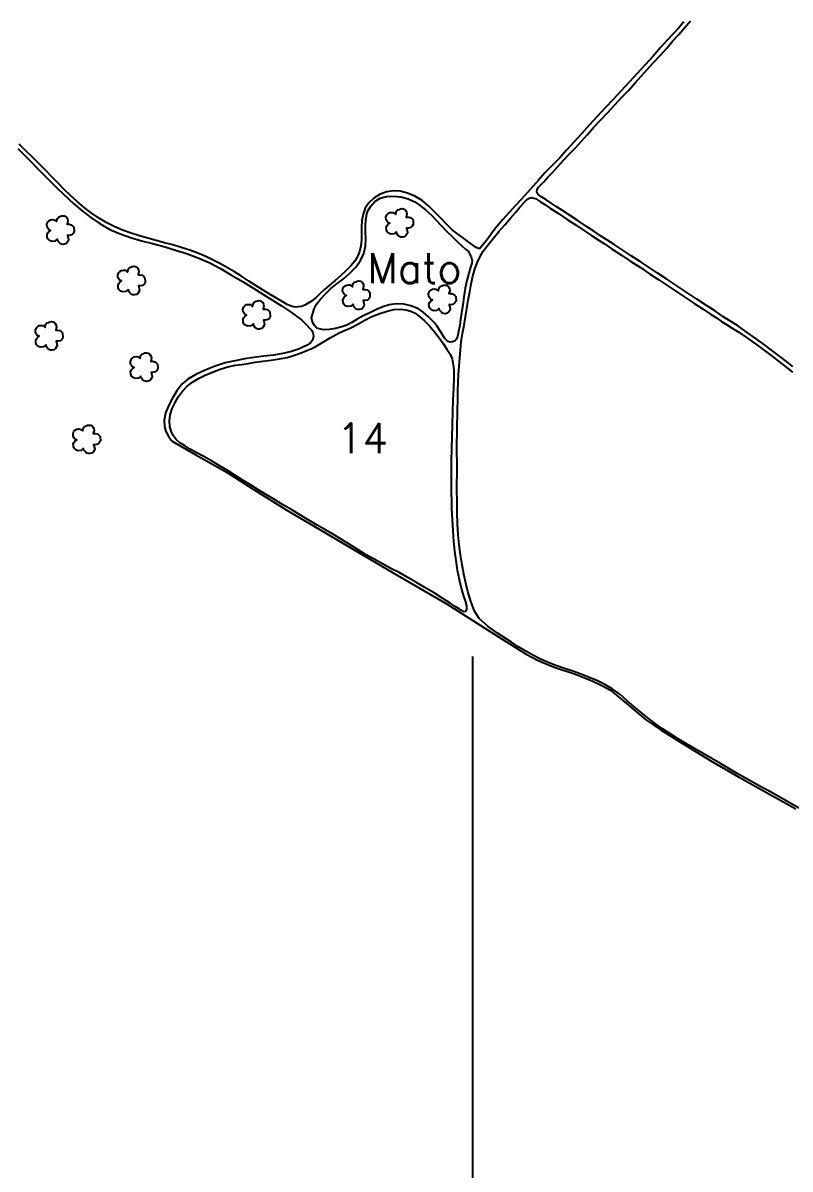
# Model space of a CAD drawing. Extents: x 726621 to 729771, y 7813734 to 7818189.
# Drawn here: x 727805 to 728308, y 7814774 to 7815525 of the extents above; entities that cross this region are included whole.
import ezdxf

# ---------------------------------------------------------------- set-up
doc = ezdxf.new("R2010")
doc.units = 0
doc.header["$MEASUREMENT"] = 0
doc.linetypes.add('CONTINUO', pattern=[0])
for name, color, linetype in [('01140001344', 1, 'Continuous'), ('01140001344012', 5, 'Continuous'), ('01140001344013', 5, 'Continuous'), ('01140001344014', 5, 'Continuous'), ('01140001344015', 5, 'Continuous'), ('_SIMBOLO ARVORE', 118, 'Continuous'), ('MATO', 3, 'Continuous'), ('TEXTO_NUN_TAL', 7, 'Continuous')]:
    doc.layers.add(name, color=color, linetype=linetype)
doc.layers.add('TEXTO_DIVERSOS', color=7, linetype='Continuous', lineweight=5)
doc.styles.add('Simplex', font='simplex.shx')

msp = doc.modelspace()

# ---------------------------------------------------------------- linework, layer by layer
at = {"color": 8}
msp.add_line((728100, 7814236.06), (728100, 7815109.7), dxfattribs=at)
at = {"layer": '01140001344'}
msp.add_lwpolyline([(727801.88, 7815442.39), (727807.14, 7815437.18), (727817.32, 7815426.62), (727827.91, 7815416.25), (727838.48, 7815406.29), (727843.97, 7815401.65), (727849.74, 7815397.27), (727855.85, 7815393.12), (727862.23, 7815389.46), (727868.87, 7815386.47), (727875.73, 7815384.05), (727882.82, 7815382.04), (727890.08, 7815380.13), (727897.55, 7815378.2), (727905.21, 7815375.93), (727913.01, 7815373.41), (727920.57, 7815370.7), (727927.65, 7815367.56), (727934.78, 7815363.78), (727941.94, 7815359.55), (727949.03, 7815355.28), (727955.9, 7815351.07), (727962.41, 7815347), (727968.69, 7815343.03), (727974.72, 7815339.35), (727980.61, 7815335.51), (727987.8, 7815330.28), (727989.96, 7815328.02), (727994.29, 7815323.39), (727995.13, 7815321.98), (727995.69, 7815319.25), (727994.93, 7815316.85), (727993.57, 7815315.08), (727991.57, 7815313.64), (727989.18, 7815312.43), (727985.76, 7815311.02), (727981.21, 7815309.48), (727975.62, 7815308.17), (727969.5, 7815307.14), (727963.11, 7815306.37), (727956.6, 7815305.59), (727950.45, 7815304.61), (727944.29, 7815303.41), (727937.73, 7815301.95), (727931.19, 7815299.92), (727924.57, 7815297.25), (727918.48, 7815294.36), (727913.39, 7815291.43), (727909.43, 7815288), (727906.09, 7815283.73), (727903.14, 7815278.85), (727900.63, 7815273.88), (727898.75, 7815269.12), (727897.85, 7815264.47), (727898.02, 7815260.47), (727898.9, 7815257.09), (727900.51, 7815254), (727902.42, 7815251.34), (727902.98, 7815250.75), (727918.59, 7815241.8), (727939.12, 7815230.22), (727956.06, 7815219.33), (727977.72, 7815205.85), (727999.42, 7815193.07), (728021.82, 7815179.88), (728050.53, 7815163), (728083.33, 7815143.95), (728116.99, 7815122.61), (728135.12, 7815111.22), (728142.96, 7815107.12), (728153.34, 7815102.73), (728167.35, 7815098.15), (728178.81, 7815093.63), (728184.7, 7815090.83), (728190.22, 7815087.59), (728200.7, 7815079.05), (728213.23, 7815068.43), (728223.41, 7815061.48), (728236.93, 7815053.17), (728256.15, 7815041.33), (728274.23, 7815030.99), (728294.6, 7815019.5), (728311.75, 7815009.97)], dxfattribs=at)
at = {"layer": '01140001344012'}
msp.add_lwpolyline([(728309.85, 7815299.63), (728302.75, 7815305.13), (728295.78, 7815310.43), (728289.41, 7815315.08), (728283.63, 7815319.34), (728278.36, 7815323.05), (728273.46, 7815326.57), (728268.51, 7815329.62), (728263.9, 7815332.49), (728259.08, 7815335.82), (728253.22, 7815339.55), (728246.81, 7815343.76), (728240.3, 7815348.07), (728233.68, 7815352.49), (728227.16, 7815356.91), (728220.84, 7815361.09), (728215.07, 7815364.9), (728209.63, 7815368.44), (728203.87, 7815372.15), (728198.01, 7815375.98), (728192.7, 7815379.53), (728187.97, 7815382.54), (728183.73, 7815385.29), (728179.45, 7815388.19), (728174.57, 7815391.36), (728169.11, 7815395.03), (728158.76, 7815401.78), (728154.78, 7815404.4), (728151.43, 7815406.6), (728147.84, 7815408.96), (728144.72, 7815410.96), (728143.68, 7815411.72), (728142.97, 7815412.26), (728142.22, 7815413.1), (728142.05, 7815414.28), (728142.19, 7815415.51), (728143.01, 7815417.01), (728144.5, 7815418.51), (728146.53, 7815420.69), (728149.26, 7815423.58), (728152.41, 7815426.95), (728155.86, 7815430.69), (728159.57, 7815434.74), (728163.44, 7815438.88), (728167.29, 7815442.91), (728171.18, 7815447.18), (728175.18, 7815451.68), (728179.25, 7815456.19), (728183.68, 7815461.04), (728188.51, 7815466.04), (728193.19, 7815471.12), (728197.8, 7815475.96), (728202.24, 7815480.69), (728206.45, 7815485.33), (728210.38, 7815489.75), (728214.3, 7815494.18), (728218.4, 7815498.67), (728222.75, 7815503.34), (728227.12, 7815508.22), (728231.23, 7815512.96), (728235.12, 7815517.18), (728238.89, 7815521.45), (728242.8, 7815525.98)], dxfattribs=at)
at = {"layer": '01140001344013'}
msp.add_lwpolyline([(728238.35, 7815525.3), (728234.8, 7815521.26), (728231.41, 7815517.5), (728227.51, 7815513.37), (728223.1, 7815508.46), (728218.24, 7815502.98), (728213.07, 7815497.3), (728207.81, 7815491.52), (728202.55, 7815485.83), (728197.35, 7815480.17), (728192.1, 7815474.57), (728186.79, 7815468.97), (728181.51, 7815463.38), (728176.32, 7815457.71), (728171.27, 7815452.05), (728166.28, 7815446.66), (728161.46, 7815441.35), (728156.78, 7815436.14), (728152.01, 7815431.23), (728147.35, 7815426.38), (728143.21, 7815421.72), (728135.8, 7815413.5), (728132.02, 7815409.28), (728128.04, 7815405.05), (728123.93, 7815400.53), (728119.76, 7815395.95), (728116.01, 7815391.58), (728112.8, 7815387.49), (728110.31, 7815384.02), (728108.15, 7815381.02), (728104.73, 7815376.88), (728103.78, 7815376.95), (728102.22, 7815377.6), (728098.26, 7815380.5), (728095.75, 7815382.39), (728093.05, 7815384.32), (728089.92, 7815386.52), (728086.56, 7815389.13), (728083.07, 7815392.66), (728079.23, 7815396.57), (728075.24, 7815400.67), (728071.17, 7815404.75), (728066.84, 7815408.43), (728062.13, 7815411.21), (728057.28, 7815413.22), (728052.41, 7815414.42), (728047.98, 7815414.62), (728043.69, 7815414.07), (728039.25, 7815412.49), (728035.25, 7815409.98), (728031.91, 7815406.81), (728029.59, 7815403.34), (728028.15, 7815399.4), (728027.42, 7815395.24), (728027.2, 7815391), (728027.12, 7815386.82), (728027.07, 7815382.63), (728026.68, 7815378.6), (728025.76, 7815374.94), (728024.45, 7815371.75), (728022.64, 7815368.7), (728020.05, 7815365.48), (728016.94, 7815362.25), (728013.48, 7815359.17), (728009.76, 7815356.05), (728006.13, 7815352.91), (728002.95, 7815350.06), (728000.29, 7815347.59), (727997.3, 7815344.82), (727994.43, 7815342.35), (727990.06, 7815339.83), (727987.86, 7815338.93), (727983.53, 7815338.49), (727981.07, 7815339.16), (727978.28, 7815340.36), (727975.1, 7815342.15), (727971.41, 7815344.39), (727967.14, 7815346.91), (727962.74, 7815349.67), (727958.1, 7815352.54), (727953.23, 7815355.61), (727948.43, 7815358.73), (727943.78, 7815361.6), (727939.32, 7815364.28), (727934.8, 7815366.89), (727929.99, 7815369.38), (727925.02, 7815371.67), (727919.94, 7815373.77), (727914.61, 7815375.76), (727909.02, 7815377.59), (727903.43, 7815379.25), (727898, 7815380.73), (727892.59, 7815382.17), (727887.15, 7815383.63), (727881.65, 7815385.18), (727876.05, 7815386.9), (727870.46, 7815388.89), (727865.01, 7815391.29), (727859.73, 7815394), (727854.7, 7815397), (727849.96, 7815400.3), (727845.33, 7815403.86), (727840.75, 7815407.66), (727836.38, 7815411.58), (727832.23, 7815415.61), (727828.26, 7815419.78), (727824.18, 7815423.94), (727820, 7815428.15), (727815.81, 7815432.4), (727811.53, 7815436.65), (727807.22, 7815440.98), (727802.74, 7815445.24)], dxfattribs=at)
at = {"layer": '01140001344014'}
msp.add_lwpolyline([(728095.82, 7815140.78), (728095.17, 7815139.24), (728094.23, 7815139), (728092.66, 7815139.95), (728091.02, 7815140.88), (728088.57, 7815142.38), (728085.28, 7815144.61), (728080.45, 7815147.7), (728074.68, 7815151.33), (728068.66, 7815154.94), (728062.81, 7815158.38), (728057.12, 7815161.63), (728051.69, 7815164.66), (728046.3, 7815167.46), (728040.95, 7815170.43), (728035.38, 7815173.48), (728029.8, 7815176.61), (728024.32, 7815179.99), (728018.96, 7815183.39), (728013.85, 7815186.5), (728008.78, 7815189.53), (728003.56, 7815192.68), (727998.07, 7815195.85), (727992.53, 7815199.03), (727987.02, 7815202.36), (727981.44, 7815205.78), (727976, 7815208.89), (727970.66, 7815212.07), (727965.29, 7815215.37), (727959.86, 7815218.75), (727954.39, 7815222.18), (727948.99, 7815225.51), (727944.14, 7815228.55), (727939.63, 7815231.33), (727934.49, 7815234.46), (727928.8, 7815237.79), (727923.3, 7815240.97), (727918.41, 7815243.61), (727914.36, 7815245.82), (727911, 7815247.83), (727908.05, 7815249.68), (727905.59, 7815251.94), (727903.63, 7815254.58), (727902.29, 7815257.27), (727901.48, 7815260.4), (727901.27, 7815264.03), (727901.81, 7815268.01), (727903.06, 7815272.1), (727904.96, 7815276.16), (727907.21, 7815279.99), (727909.85, 7815283.56), (727912.88, 7815286.73), (727916.36, 7815289.49), (727920.28, 7815291.82), (727924.72, 7815293.96), (727929.52, 7815296.02), (727934.47, 7815297.95), (727939.5, 7815299.53), (727944.32, 7815300.47), (727948.59, 7815301.06), (727952.76, 7815301.68), (727957.44, 7815302.39), (727962.61, 7815303.2), (727967.97, 7815303.9), (727973.29, 7815304.62), (727978.42, 7815305.65), (727983.28, 7815307.04), (727987.59, 7815308.62), (727991.31, 7815310.08), (727994.52, 7815311.46), (727996.68, 7815312.57), (728006.62, 7815318.45), (728012.46, 7815321.6), (728016.05, 7815323.27), (728020.02, 7815325.05), (728024.25, 7815327.25), (728028.88, 7815329.89), (728033.97, 7815332.4), (728039.08, 7815334.37), (728043.87, 7815335.89), (728048.28, 7815336.9), (728052.47, 7815337.19), (728056.06, 7815336.86), (728059.45, 7815335.93), (728062.25, 7815334.53), (728065.21, 7815332.44), (728068.46, 7815329.61), (728071.75, 7815326.22), (728074.97, 7815322.38), (728077.97, 7815318.44), (728080.63, 7815314.65), (728083.11, 7815311.08), (728085.13, 7815307.68), (728086.45, 7815304.45), (728087.19, 7815300.93), (728087.54, 7815297.17), (728087.51, 7815292.28), (728087.3, 7815285.56), (728087.02, 7815277.87), (728086.82, 7815269.89), (728086.31, 7815253.68), (728085.95, 7815237.8), (728085.86, 7815222.02), (728086.13, 7815206.95), (728086.44, 7815199.44), (728086.87, 7815191.97), (728087.39, 7815185.01), (728087.98, 7815178.72), (728088.85, 7815172.55), (728089.89, 7815166.22), (728091.03, 7815160.17), (728092.35, 7815154.52), (728093.75, 7815149.87), (728095.01, 7815146.13), (728095.93, 7815142.97)], close=True, dxfattribs=at)
at = {"layer": '01140001344015'}
msp.add_lwpolyline([(728316.64, 7815008.87), (728294.71, 7815021.37), (728289.65, 7815024.04), (728284.23, 7815026.97), (728278.69, 7815030.08), (728273.23, 7815033.23), (728267.86, 7815036.41), (728262.41, 7815039.58), (728256.81, 7815042.86), (728251.06, 7815046.19), (728245.24, 7815049.52), (728239.61, 7815052.77), (728234.27, 7815056.09), (728229.21, 7815059.27), (728224.43, 7815062.44), (728219.73, 7815065.75), (728215.03, 7815069.3), (728210.33, 7815073.04), (728205.62, 7815076.9), (728201, 7815080.99), (728196.33, 7815085.05), (728191.48, 7815088.56), (728186.49, 7815091.5), (728181.42, 7815093.92), (728176.25, 7815096.07), (728171.03, 7815098.12), (728165.57, 7815100.07), (728159.56, 7815102.05), (728153.9, 7815104.07), (728148.9, 7815106.03), (728144.35, 7815108.1), (728139.84, 7815110.38), (728135.14, 7815113), (728130.29, 7815115.96), (728125.42, 7815119.18), (728116.33, 7815125.09), (728110.1, 7815129.48), (728104.11, 7815134.65), (728101.21, 7815139.48), (728099.76, 7815142.98), (728098.29, 7815147.36), (728096.83, 7815152.3), (728095.5, 7815157.72), (728094.23, 7815163.65), (728093.06, 7815169.88), (728091.95, 7815176.23), (728091.09, 7815182.77), (728090.46, 7815189.52), (728090.01, 7815196.62), (728089.75, 7815203.92), (728089.71, 7815211.37), (728089.68, 7815218.89), (728089.7, 7815233.49), (728089.49, 7815246.58), (728089.77, 7815258.71), (728090.06, 7815271.21), (728090.26, 7815277.64), (728090.32, 7815283.68), (728090.43, 7815289.24), (728090.68, 7815294.4), (728091.01, 7815299.84), (728091.47, 7815305.21), (728091.94, 7815310.55), (728092.49, 7815315.91), (728093.38, 7815321.26), (728094.28, 7815326.69), (728095.22, 7815332.17), (728096.16, 7815337.68), (728097.1, 7815343.1), (728098.01, 7815348.47), (728098.94, 7815353.71), (728100.08, 7815358.76), (728101.35, 7815363.39), (728102.81, 7815367.54), (728104.6, 7815371.15), (728106.9, 7815375.16), (728109.93, 7815379.19), (728113.49, 7815383.49), (728117.08, 7815388.09), (728120.98, 7815392.45), (728124.75, 7815396.73), (728128, 7815400.42), (728130.97, 7815403.98), (728133.64, 7815407.05), (728135.54, 7815409.01), (728137.08, 7815410), (728138.64, 7815410.23), (728139.93, 7815409.99), (728141.12, 7815409.6), (728144.47, 7815407.45), (728147.18, 7815405.68), (728151.03, 7815403.05), (728156.13, 7815399.76), (728161.99, 7815395.99), (728167.81, 7815392.2), (728173.16, 7815388.55), (728177.93, 7815385.43), (728182.12, 7815382.65), (728186.34, 7815379.89), (728191.43, 7815376.51), (728197.52, 7815372.48), (728203.71, 7815368.52), (728209.86, 7815364.42), (728215.92, 7815360.39), (728221.93, 7815356.43), (728227.9, 7815352.47), (728233.8, 7815348.46), (728239.74, 7815344.58), (728245.61, 7815340.74), (728251.11, 7815337.1), (728255.86, 7815334.02), (728259.74, 7815331.48), (728263.04, 7815329.23), (728266.26, 7815327.07), (728270.08, 7815324.84), (728274.5, 7815322.14), (728279.49, 7815318.54), (728285.27, 7815314.5), (728291.22, 7815310.13), (728297.26, 7815305.55), (728303.39, 7815300.78), (728309.66, 7815295.85)], dxfattribs=at)
at = {"layer": '_SIMBOLO ARVORE', "linetype": 'CONTINUO'}
for points in [[(728050.02, 7815387.91, 0), (728048.4, 7815386.55, 0), (728046.34, 7815386.31, 0), (728044.88, 7815386.88, 0), (728043.84, 7815387.9, 0), (728043.41, 7815389.07, 0), (728043.3, 7815390.8, 0), (728043.86, 7815391.89, 0), (728044.45, 7815392.7, 0), (728045.63, 7815393.5, 0), (728044.88, 7815393.74, 0), (728044.13, 7815394.35, 0), (728043.26, 7815395.73, 0), (728043.1, 7815397.37, 0), (728043.73, 7815399.08, 0), (728044.4, 7815399.69, 0), (728045.6, 7815400.42, 0), (728046.87, 7815400.59, 0), (728047.88, 7815400.45, 0), (728048.68, 7815400.08, 0), (728049.56, 7815399.3, 0), (728049.83, 7815400.79, 0), (728050.05, 7815401.39, 0), (728050.71, 7815402.22, 0), (728051.68, 7815402.58, 0), (728052.64, 7815403, 0), (728053.71, 7815403.1, 0), (728054.72, 7815402.96, 0), (728055.54, 7815402.52, 0), (728056.16, 7815401.86, 0), (728056.69, 7815400.8, 0), (728056.9, 7815399.63, 0), (728056.41, 7815397.53, 0), (728057.88, 7815397.55, 0), (728059.1, 7815397.26, 0), (728060.24, 7815396.35, 0), (728060.88, 7815395.63, 0), (728061.05, 7815392.74, 0), (728060.34, 7815391.45, 0), (728059.4, 7815390.59, 0), (728057.92, 7815390.19, 0), (728056.63, 7815390.31, 0), (728057.32, 7815387.61, 0), (728057, 7815386.46, 0), (728056.22, 7815385.36, 0), (728055.36, 7815384.68, 0), (728054.14, 7815384.38, 0), (728052.94, 7815384.45, 0), (728052.03, 7815384.71, 0), (728050.99, 7815385.73, 0), (728050.28, 7815386.65, 0), (728050.07, 7815388.05, 0)], [(727827.78, 7815383.18, 0), (727826.16, 7815381.83, 0), (727824.11, 7815381.59, 0), (727822.64, 7815382.16, 0), (727821.6, 7815383.18, 0), (727821.17, 7815384.35, 0), (727821.06, 7815386.08, 0), (727821.62, 7815387.17, 0), (727822.21, 7815387.97, 0), (727823.39, 7815388.78, 0), (727822.64, 7815389.02, 0), (727821.9, 7815389.63, 0), (727821.02, 7815391.01, 0), (727820.87, 7815392.64, 0), (727821.5, 7815394.35, 0), (727822.16, 7815394.96, 0), (727823.36, 7815395.7, 0), (727824.63, 7815395.87, 0), (727825.65, 7815395.72, 0), (727826.45, 7815395.35, 0), (727827.32, 7815394.57, 0), (727827.59, 7815396.07, 0), (727827.81, 7815396.67, 0), (727828.47, 7815397.5, 0), (727829.44, 7815397.85, 0), (727830.4, 7815398.28, 0), (727831.47, 7815398.38, 0), (727832.48, 7815398.23, 0), (727833.31, 7815397.8, 0), (727833.92, 7815397.14, 0), (727834.45, 7815396.08, 0), (727834.66, 7815394.9, 0), (727834.18, 7815392.8, 0), (727835.65, 7815392.83, 0), (727836.86, 7815392.53, 0), (727838.01, 7815391.63, 0), (727838.64, 7815390.9, 0), (727838.81, 7815388.01, 0), (727838.11, 7815386.72, 0), (727837.17, 7815385.86, 0), (727835.69, 7815385.47, 0), (727834.39, 7815385.58, 0), (727835.08, 7815382.88, 0), (727834.76, 7815381.74, 0), (727833.98, 7815380.64, 0), (727833.13, 7815379.96, 0), (727831.91, 7815379.66, 0), (727830.7, 7815379.73, 0), (727829.79, 7815379.99, 0), (727828.75, 7815381.01, 0), (727828.05, 7815381.93, 0), (727827.83, 7815383.32, 0)], [(727874.27, 7815350.11, 0), (727872.65, 7815348.75, 0), (727870.6, 7815348.52, 0), (727869.13, 7815349.08, 0), (727868.09, 7815350.1, 0), (727867.66, 7815351.28, 0), (727867.55, 7815353, 0), (727868.11, 7815354.09, 0), (727868.7, 7815354.9, 0), (727869.88, 7815355.7, 0), (727869.13, 7815355.94, 0), (727868.39, 7815356.56, 0), (727867.51, 7815357.93, 0), (727867.36, 7815359.57, 0), (727867.99, 7815361.28, 0), (727868.65, 7815361.89, 0), (727869.86, 7815362.63, 0), (727871.12, 7815362.79, 0), (727872.14, 7815362.65, 0), (727872.94, 7815362.28, 0), (727873.82, 7815361.5, 0), (727874.08, 7815362.99, 0), (727874.3, 7815363.59, 0), (727874.96, 7815364.42, 0), (727875.94, 7815364.78, 0), (727876.89, 7815365.2, 0), (727877.96, 7815365.3, 0), (727878.97, 7815365.16, 0), (727879.8, 7815364.72, 0), (727880.41, 7815364.06, 0), (727880.94, 7815363, 0), (727881.15, 7815361.83, 0), (727880.67, 7815359.73, 0), (727882.14, 7815359.75, 0), (727883.35, 7815359.46, 0), (727884.5, 7815358.55, 0), (727885.13, 7815357.83, 0), (727885.3, 7815354.94, 0), (727884.6, 7815353.65, 0), (727883.66, 7815352.79, 0), (727882.18, 7815352.39, 0), (727880.88, 7815352.51, 0), (727881.57, 7815349.81, 0), (727881.25, 7815348.66, 0), (727880.47, 7815347.56, 0), (727879.62, 7815346.88, 0), (727878.4, 7815346.58, 0), (727877.19, 7815346.65, 0), (727876.28, 7815346.91, 0), (727875.24, 7815347.93, 0), (727874.54, 7815348.85, 0), (727874.32, 7815350.25, 0)], [(728021.63, 7815340.5, 0), (728020.01, 7815339.14, 0), (728017.96, 7815338.91, 0), (728016.49, 7815339.48, 0), (728015.46, 7815340.5, 0), (728015.03, 7815341.67, 0), (728014.91, 7815343.39, 0), (728015.47, 7815344.49, 0), (728016.06, 7815345.29, 0), (728017.24, 7815346.09, 0), (728016.49, 7815346.33, 0), (728015.75, 7815346.95, 0), (728014.88, 7815348.32, 0), (728014.72, 7815349.96, 0), (728015.35, 7815351.67, 0), (728016.01, 7815352.28, 0), (728017.22, 7815353.02, 0), (728018.49, 7815353.19, 0), (728019.5, 7815353.04, 0), (728020.3, 7815352.67, 0), (728021.18, 7815351.89, 0), (728021.44, 7815353.39, 0), (728021.66, 7815353.98, 0), (728022.32, 7815354.81, 0), (728023.3, 7815355.17, 0), (728024.25, 7815355.6, 0), (728025.32, 7815355.69, 0), (728026.34, 7815355.55, 0), (728027.16, 7815355.11, 0), (728027.77, 7815354.45, 0), (728028.31, 7815353.4, 0), (728028.52, 7815352.22, 0), (728028.03, 7815350.12, 0), (728029.5, 7815350.14, 0), (728030.71, 7815349.85, 0), (728031.86, 7815348.95, 0), (728032.49, 7815348.22, 0), (728032.67, 7815345.33, 0), (728031.96, 7815344.04, 0), (728031.02, 7815343.18, 0), (728029.54, 7815342.78, 0), (728028.24, 7815342.9, 0), (728028.93, 7815340.2, 0), (728028.62, 7815339.05, 0), (728027.84, 7815337.96, 0), (728026.98, 7815337.27, 0), (728025.76, 7815336.97, 0), (728024.55, 7815337.05, 0), (728023.64, 7815337.3, 0), (728022.61, 7815338.32, 0), (728021.9, 7815339.25, 0), (728021.68, 7815340.64, 0)], [(728078.01, 7815337.78, 0), (728076.4, 7815336.42, 0), (728074.34, 7815336.19, 0), (728072.88, 7815336.76, 0), (728071.84, 7815337.78, 0), (728071.41, 7815338.95, 0), (728071.29, 7815340.67, 0), (728071.85, 7815341.76, 0), (728072.44, 7815342.57, 0), (728073.63, 7815343.37, 0), (728072.87, 7815343.61, 0), (728072.13, 7815344.23, 0), (728071.26, 7815345.6, 0), (728071.1, 7815347.24, 0), (728071.73, 7815348.95, 0), (728072.39, 7815349.56, 0), (728073.6, 7815350.3, 0), (728074.87, 7815350.47, 0), (728075.88, 7815350.32, 0), (728076.68, 7815349.95, 0), (728077.56, 7815349.17, 0), (728077.82, 7815350.67, 0), (728078.05, 7815351.26, 0), (728078.7, 7815352.09, 0), (728079.68, 7815352.45, 0), (728080.63, 7815352.88, 0), (728081.7, 7815352.97, 0), (728082.72, 7815352.83, 0), (728083.54, 7815352.39, 0), (728084.15, 7815351.73, 0), (728084.69, 7815350.68, 0), (728084.9, 7815349.5, 0), (728084.41, 7815347.4, 0), (728085.88, 7815347.42, 0), (728087.1, 7815347.13, 0), (728088.24, 7815346.23, 0), (728088.88, 7815345.5, 0), (728089.05, 7815342.61, 0), (728088.34, 7815341.32, 0), (728087.4, 7815340.46, 0), (728085.92, 7815340.06, 0), (728084.62, 7815340.18, 0), (728085.32, 7815337.48, 0), (728085, 7815336.33, 0), (728084.22, 7815335.24, 0), (728083.36, 7815334.55, 0), (728082.14, 7815334.25, 0), (728080.93, 7815334.33, 0), (728080.03, 7815334.58, 0), (728078.99, 7815335.6, 0), (728078.28, 7815336.53, 0), (728078.06, 7815337.92, 0)], [(727956.22, 7815327.67, 0), (727954.6, 7815326.31, 0), (727952.55, 7815326.07, 0), (727951.08, 7815326.64, 0), (727950.04, 7815327.66, 0), (727949.62, 7815328.83, 0), (727949.5, 7815330.56, 0), (727950.06, 7815331.65, 0), (727950.65, 7815332.46, 0), (727951.83, 7815333.26, 0), (727951.08, 7815333.5, 0), (727950.34, 7815334.11, 0), (727949.46, 7815335.49, 0), (727949.31, 7815337.13, 0), (727949.94, 7815338.83, 0), (727950.6, 7815339.44, 0), (727951.81, 7815340.18, 0), (727953.07, 7815340.35, 0), (727954.09, 7815340.21, 0), (727954.89, 7815339.84, 0), (727955.77, 7815339.05, 0), (727956.03, 7815340.55, 0), (727956.25, 7815341.15, 0), (727956.91, 7815341.98, 0), (727957.89, 7815342.34, 0), (727958.84, 7815342.76, 0), (727959.91, 7815342.86, 0), (727960.92, 7815342.71, 0), (727961.75, 7815342.28, 0), (727962.36, 7815341.62, 0), (727962.9, 7815340.56, 0), (727963.11, 7815339.38, 0), (727962.62, 7815337.29, 0), (727964.09, 7815337.31, 0), (727965.3, 7815337.02, 0), (727966.45, 7815336.11, 0), (727967.08, 7815335.38, 0), (727967.26, 7815332.5, 0), (727966.55, 7815331.2, 0), (727965.61, 7815330.34, 0), (727964.13, 7815329.95, 0), (727962.83, 7815330.06, 0), (727963.52, 7815327.37, 0), (727963.2, 7815326.22, 0), (727962.43, 7815325.12, 0), (727961.57, 7815324.44, 0), (727960.35, 7815324.14, 0), (727959.14, 7815324.21, 0), (727958.23, 7815324.47, 0), (727957.19, 7815325.49, 0), (727956.49, 7815326.41, 0), (727956.27, 7815327.81, 0)], [(727820.29, 7815313.89, 0), (727818.68, 7815312.53, 0), (727816.62, 7815312.29, 0), (727815.16, 7815312.86, 0), (727814.12, 7815313.88, 0), (727813.69, 7815315.05, 0), (727813.57, 7815316.78, 0), (727814.13, 7815317.87, 0), (727814.72, 7815318.68, 0), (727815.91, 7815319.48, 0), (727815.15, 7815319.72, 0), (727814.41, 7815320.33, 0), (727813.54, 7815321.71, 0), (727813.38, 7815323.35, 0), (727814.01, 7815325.05, 0), (727814.67, 7815325.66, 0), (727815.88, 7815326.4, 0), (727817.15, 7815326.57, 0), (727818.16, 7815326.43, 0), (727818.96, 7815326.06, 0), (727819.84, 7815325.27, 0), (727820.1, 7815326.77, 0), (727820.33, 7815327.37, 0), (727820.98, 7815328.2, 0), (727821.96, 7815328.56, 0), (727822.91, 7815328.98, 0), (727823.98, 7815329.08, 0), (727825, 7815328.93, 0), (727825.82, 7815328.5, 0), (727826.43, 7815327.84, 0), (727826.97, 7815326.78, 0), (727827.18, 7815325.6, 0), (727826.69, 7815323.51, 0), (727828.16, 7815323.53, 0), (727829.37, 7815323.24, 0), (727830.52, 7815322.33, 0), (727831.16, 7815321.6, 0), (727831.33, 7815318.72, 0), (727830.62, 7815317.42, 0), (727829.68, 7815316.56, 0), (727828.2, 7815316.17, 0), (727826.9, 7815316.28, 0), (727827.59, 7815313.59, 0), (727827.28, 7815312.44, 0), (727826.5, 7815311.34, 0), (727825.64, 7815310.66, 0), (727824.42, 7815310.36, 0), (727823.21, 7815310.43, 0), (727822.31, 7815310.69, 0), (727821.27, 7815311.71, 0), (727820.56, 7815312.63, 0), (727820.34, 7815314.02, 0)], [(727882.54, 7815293.41, 0), (727880.93, 7815292.05, 0), (727878.87, 7815291.82, 0), (727877.41, 7815292.39, 0), (727876.37, 7815293.41, 0), (727875.94, 7815294.58, 0), (727875.82, 7815296.3, 0), (727876.38, 7815297.39, 0), (727876.97, 7815298.2, 0), (727878.16, 7815299, 0), (727877.4, 7815299.24, 0), (727876.66, 7815299.86, 0), (727875.79, 7815301.23, 0), (727875.63, 7815302.87, 0), (727876.26, 7815304.58, 0), (727876.92, 7815305.19, 0), (727878.13, 7815305.93, 0), (727879.4, 7815306.1, 0), (727880.41, 7815305.95, 0), (727881.21, 7815305.58, 0), (727882.09, 7815304.8, 0), (727882.35, 7815306.29, 0), (727882.58, 7815306.89, 0), (727883.23, 7815307.72, 0), (727884.21, 7815308.08, 0), (727885.16, 7815308.5, 0), (727886.23, 7815308.6, 0), (727887.25, 7815308.46, 0), (727888.07, 7815308.02, 0), (727888.68, 7815307.36, 0), (727889.22, 7815306.3, 0), (727889.43, 7815305.13, 0), (727888.94, 7815303.03, 0), (727890.41, 7815303.05, 0), (727891.63, 7815302.76, 0), (727892.77, 7815301.85, 0), (727893.41, 7815301.13, 0), (727893.58, 7815298.24, 0), (727892.87, 7815296.95, 0), (727891.93, 7815296.09, 0), (727890.45, 7815295.69, 0), (727889.15, 7815295.81, 0), (727889.85, 7815293.11, 0), (727889.53, 7815291.96, 0), (727888.75, 7815290.87, 0), (727887.89, 7815290.18, 0), (727886.67, 7815289.88, 0), (727885.46, 7815289.96, 0), (727884.56, 7815290.21, 0), (727883.52, 7815291.23, 0), (727882.81, 7815292.15, 0), (727882.59, 7815293.55, 0)], [(727844.96, 7815246.11, 0), (727843.34, 7815244.75, 0), (727841.28, 7815244.52, 0), (727839.82, 7815245.09, 0), (727838.78, 7815246.11, 0), (727838.35, 7815247.28, 0), (727838.24, 7815249, 0), (727838.8, 7815250.09, 0), (727839.39, 7815250.9, 0), (727840.57, 7815251.7, 0), (727839.82, 7815251.94, 0), (727839.07, 7815252.56, 0), (727838.2, 7815253.93, 0), (727838.04, 7815255.57, 0), (727838.67, 7815257.28, 0), (727839.34, 7815257.89, 0), (727840.54, 7815258.63, 0), (727841.81, 7815258.8, 0), (727842.82, 7815258.65, 0), (727843.62, 7815258.28, 0), (727844.5, 7815257.5, 0), (727844.77, 7815258.99, 0), (727844.99, 7815259.59, 0), (727845.65, 7815260.42, 0), (727846.62, 7815260.78, 0), (727847.58, 7815261.2, 0), (727848.65, 7815261.3, 0), (727849.66, 7815261.16, 0), (727850.48, 7815260.72, 0), (727851.1, 7815260.06, 0), (727851.63, 7815259, 0), (727851.84, 7815257.83, 0), (727851.35, 7815255.73, 0), (727852.82, 7815255.75, 0), (727854.04, 7815255.46, 0), (727855.18, 7815254.55, 0), (727855.82, 7815253.83, 0), (727855.99, 7815250.94, 0), (727855.28, 7815249.65, 0), (727854.34, 7815248.79, 0), (727852.86, 7815248.39, 0), (727851.57, 7815248.51, 0), (727852.26, 7815245.81, 0), (727851.94, 7815244.66, 0), (727851.16, 7815243.57, 0), (727850.3, 7815242.88, 0), (727849.08, 7815242.58, 0), (727847.88, 7815242.66, 0), (727846.97, 7815242.91, 0), (727845.93, 7815243.93, 0), (727845.22, 7815244.85, 0), (727845.01, 7815246.25, 0)]]:
    msp.add_polyline3d(points, dxfattribs=at)
at = {"layer": 'MATO'}
msp.add_lwpolyline([(728089.1, 7815317.4), (728088, 7815316.3), (728086.66, 7815315.74), (728085.2, 7815315.65), (728083.77, 7815316.02), (728082.71, 7815316.82), (728081.74, 7815317.93), (728080.52, 7815319.68), (728078.88, 7815322.47), (728076.39, 7815326.34), (728074.42, 7815328.63), (728070.93, 7815332.21), (728067.44, 7815335.27), (728064.37, 7815337.43), (728059.52, 7815339.39), (728054.79, 7815340.5), (728049.92, 7815340.62), (728045.24, 7815339.96), (728040.99, 7815338.65), (728036.87, 7815336.88), (728032.65, 7815334.9), (728028.3, 7815332.82), (728024.29, 7815330.64), (728020.83, 7815328.45), (728017.52, 7815326.73), (728014.11, 7815325.7), (728010.14, 7815324.62), (728005.99, 7815323.88), (728002.36, 7815323.71), (727999.35, 7815324.41), (727997.74, 7815324.81), (727996.25, 7815326.41), (727995.06, 7815328.63), (727994.25, 7815331.53), (727995.11, 7815334.45), (727996, 7815337.5), (727997.66, 7815340.45), (728000.18, 7815343.79), (728003.45, 7815347.26), (728007, 7815350.8), (728010.84, 7815353.88), (728015.21, 7815356.98), (728019.41, 7815360.69), (728023.29, 7815364.69), (728026.49, 7815369.02), (728028.61, 7815373.66), (728029.62, 7815378.56), (728029.86, 7815383.35), (728029.63, 7815388), (728029.66, 7815392.26), (728029.99, 7815395.78), (728030.29, 7815398.09), (728030.65, 7815399.68), (728031.36, 7815401.57), (728033.27, 7815404.65), (728035.91, 7815407.76), (728039.4, 7815409.9), (728043.59, 7815410.96), (728048.09, 7815411.22), (728052.89, 7815410.82), (728057.62, 7815409.48), (728061.95, 7815407.41), (728065.82, 7815404.92), (728069.37, 7815401.98), (728072.9, 7815398.73), (728076.23, 7815395.2), (728079.27, 7815392), (728083.12, 7815388), (728086.74, 7815384.51), (728089.98, 7815381.36), (728092.79, 7815378.66), (728095.25, 7815376.51), (728096.99, 7815375.12), (728099.05, 7815371.4), (728099.57, 7815368.57), (728099.39, 7815367.22), (728098.5, 7815364.74), (728097.41, 7815360.68), (728096.23, 7815356.06), (728095.1, 7815350.9), (728094.18, 7815345.27), (728093.43, 7815339.8), (728092.66, 7815334.7), (728092.01, 7815330.4), (728091.47, 7815326.53), (728090.78, 7815322.67), (728089.97, 7815319.37)], close=True, dxfattribs=at)

# ---------------------------------------------------------------- texts
at = {"layer": 'TEXTO_DIVERSOS', "linetype": 'Continuous', "style": 'Simplex'}
msp.add_text('Mato', height=19.5, dxfattribs=at).set_placement((728030.87, 7815354.28, -639.64))
at = {"layer": 'TEXTO_NUN_TAL', "linetype": 'Continuous', "style": 'Simplex'}
msp.add_text('14', height=19.5, dxfattribs=at).set_placement((728011.05, 7815242.94, -639.64))

doc.saveas('drawing.dxf')
